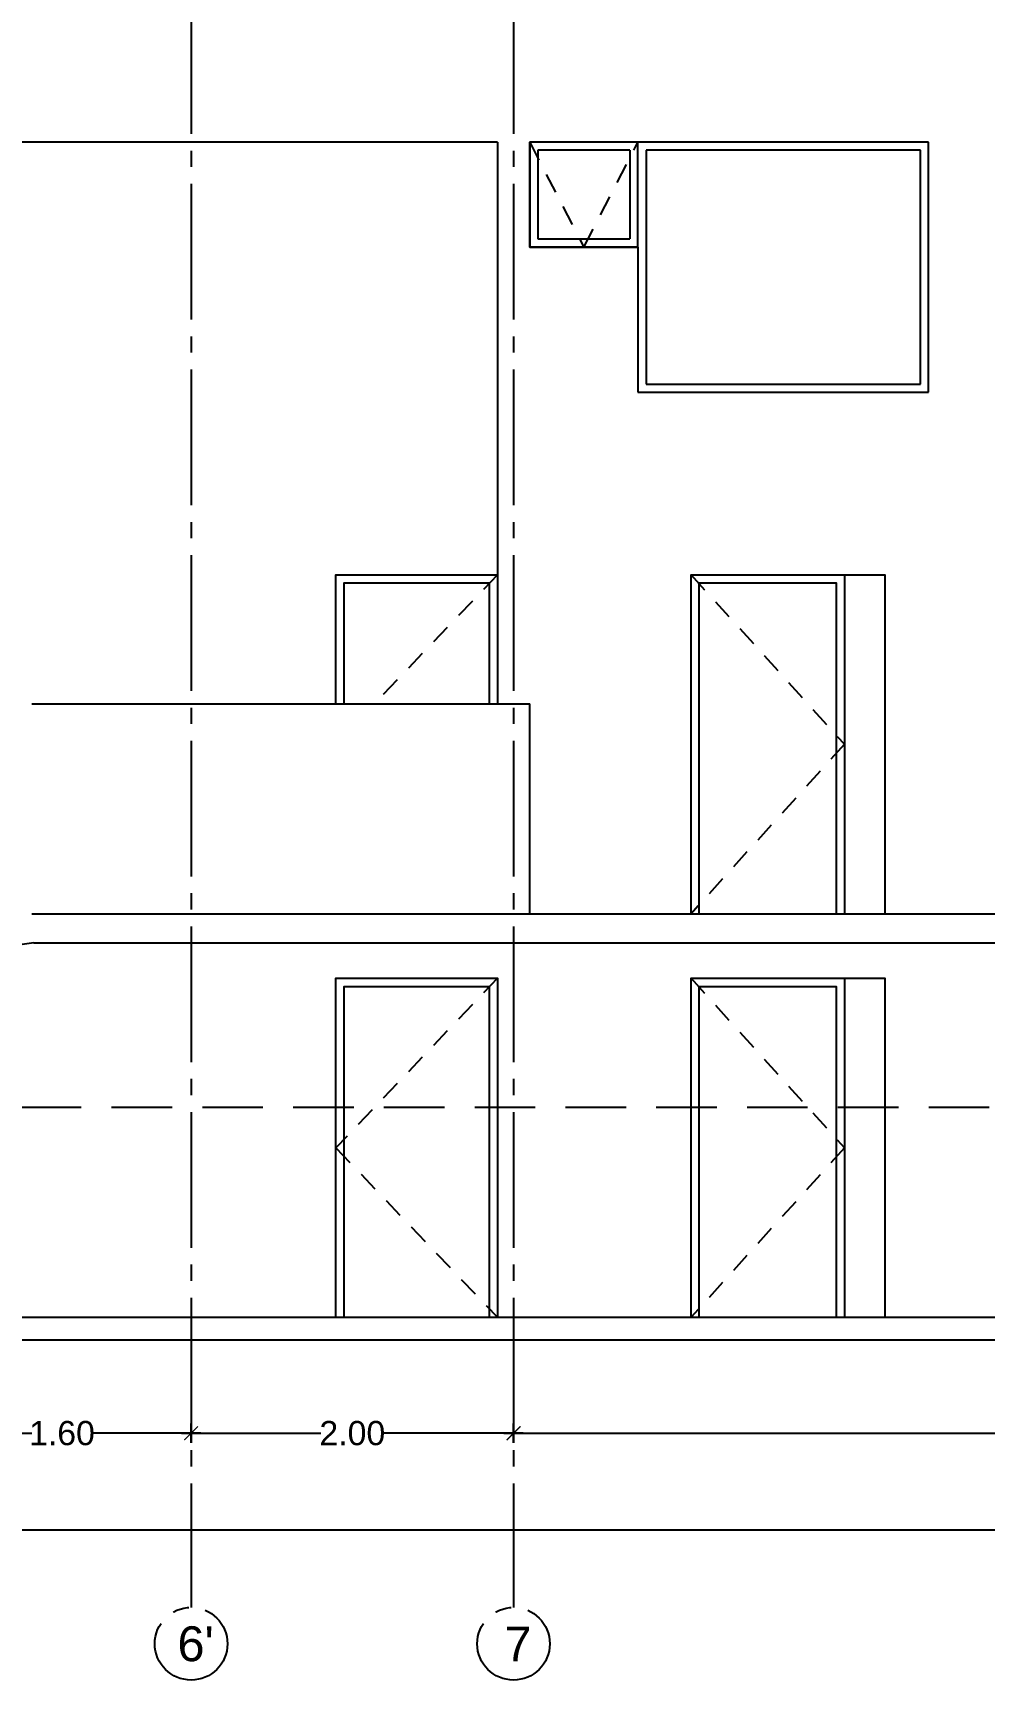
# Model space of a CAD drawing. Header units: millimetres. Extents: x 1217 to 2428, y 234 to 644.
# Drawn here: x 2065.37 to 2071.26, y 372.62 to 382.83 of the extents above; entities that cross this region are included whole.
import ezdxf

# ---------------------------------------------------------------- set-up
doc = ezdxf.new("R2010")
doc.units = ezdxf.units.MM
doc.linetypes.add('ACAD_ISO04W100', pattern=[30, 24, -3, 0, -3])
doc.linetypes.add('HIDDEN2', pattern=[0.1875, 0.125, -0.0625])
doc.layers.get('0').update_dxf_attribs({"lineweight": 5})
for name, color, linetype in [('0.1', 251, 'Continuous'), ('0.2', 2, 'Continuous'), ('0.3', 6, 'Continuous'), ('CORTES', 30, 'Continuous'), ('COTAS', 252, 'Continuous'), ('EJES', 8, 'Continuous'), ('MURO', 5, 'Continuous')]:
    doc.layers.add(name, color=color, linetype=linetype)
doc.styles.add('INTERARQ', font='arial.ttf')
doc.styles.get("Standard").update_dxf_attribs({"font": 'arial.ttf'})
doc.dimstyles.new('ESCALA_1-50', dxfattribs={"dimtxt": 0.15, "dimasz": 0.06, "dimexe": 0.18, "dimexo": 0.0625, "dimgap": 0, "dimtad": 0, "dimtih": 1, "dimtoh": 1, "dimzin": 0, "dimdsep": 46, "dimtxsty": 'INTERARQ', "dimblk": 'DIMTICK', "dimcen": 0, "dimse1": 1, "dimse2": 1, "dimclrd": 256, "dimclre": 1, "dimclrt": 2, "dimadec": 0, "dimazin": 0, "dimtfac": 4.5, "dimtofl": 0, "dimtmove": 2, "dimatfit": 3, "dimldrblk": 'DIMTICK', "dimfxl": 1, "dimtolj": 1, "dimtzin": 0, "dimarcsym": 0})

# ---------------------------------------------------------------- blocks, each defined once
blk = doc.blocks.new('DIMTICK')
at = {"color": 1}
for p, q in [((-1, 0), (1, 0)), ((0, 1), (0, -1))]:
    blk.add_line(p, q, dxfattribs=at)
at = {"color": 3, "const_width": 0.141}
blk.add_lwpolyline([(0.71, 0.71), (-0.71, -0.71)], dxfattribs=at)
blk = doc.blocks.new('*D1678')
at = {"layer": 'COTAS', "lineweight": -2, "ltscale": 3, "transparency": 16777216}
for p, q in [((2056.966, 373.555), (2075.772, 373.555)), ((2095.056, 373.555), (2076.249, 373.555))]:
    blk.add_line(p, q, dxfattribs=at)
at = {"layer": 'DEFPOINTS', "color": 0, "ltscale": 3, "transparency": 16777216}
for p in [(2056.906, 374.731, 0), (2095.116, 374.731, 0), (2056.906, 373.555)]:
    blk.add_point(p, dxfattribs=at)
at = {"layer": 'COTAS', "lineweight": -2, "ltscale": 3, "transparency": 16777216, "xscale": 0.06, "yscale": 0.06, "zscale": 0.06, "rotation": 180}
blk.add_blockref('DIMTICK', (2056.906, 373.555), dxfattribs=at)
at = {"layer": 'COTAS', "lineweight": -2, "ltscale": 3, "transparency": 16777216, "xscale": 0.06, "yscale": 0.06, "zscale": 0.06}
blk.add_blockref('DIMTICK', (2095.116, 373.555), dxfattribs=at)
at = {"layer": 'COTAS', "color": 2, "ltscale": 3, "transparency": 16777216, "insert": (2076.011, 373.555), "char_height": 0.15, "attachment_point": 5, "style": 'INTERARQ'}
blk.add_mtext('\\A1;38.21', dxfattribs=at)
blk = doc.blocks.new('*D1688')
at = {"layer": '0.1', "lineweight": -2, "ltscale": 3, "transparency": 16777216}
for p, q in [((2068.405, 374.153), (2071.751, 374.153)), ((2075.485, 374.153), (2072.139, 374.153))]:
    blk.add_line(p, q, dxfattribs=at)
at = {"layer": 'DEFPOINTS', "color": 0, "ltscale": 3, "transparency": 16777216}
for p in [(2068.345, 375.844, 0), (2075.545, 374.881, 0), (2068.345, 374.153)]:
    blk.add_point(p, dxfattribs=at)
at = {"layer": '0.1', "lineweight": -2, "ltscale": 3, "transparency": 16777216, "xscale": 0.06, "yscale": 0.06, "zscale": 0.06, "rotation": 180}
blk.add_blockref('DIMTICK', (2068.345, 374.153), dxfattribs=at)
at = {"layer": '0.1', "lineweight": -2, "ltscale": 3, "transparency": 16777216, "xscale": 0.06, "yscale": 0.06, "zscale": 0.06}
blk.add_blockref('DIMTICK', (2075.545, 374.153), dxfattribs=at)
at = {"layer": '0.1', "color": 2, "ltscale": 3, "transparency": 16777216, "insert": (2071.945, 374.153), "char_height": 0.15, "attachment_point": 5, "style": 'INTERARQ'}
blk.add_mtext('\\A1;7.20', dxfattribs=at)
blk = doc.blocks.new('*D1689')
at = {"layer": '0.1', "lineweight": -2, "ltscale": 3, "transparency": 16777216}
for p, q in [((2066.407, 374.153), (2067.15, 374.153)), ((2068.285, 374.153), (2067.542, 374.153))]:
    blk.add_line(p, q, dxfattribs=at)
at = {"layer": 'DEFPOINTS', "color": 0, "ltscale": 3, "transparency": 16777216}
for p in [(2068.345, 374.703, 0), (2066.347, 374.642, 0), (2066.347, 374.153)]:
    blk.add_point(p, dxfattribs=at)
at = {"layer": '0.1', "lineweight": -2, "ltscale": 3, "transparency": 16777216, "xscale": 0.06, "yscale": 0.06, "zscale": 0.06, "rotation": 180}
blk.add_blockref('DIMTICK', (2066.347, 374.153), dxfattribs=at)
at = {"layer": '0.1', "lineweight": -2, "ltscale": 3, "transparency": 16777216, "xscale": 0.06, "yscale": 0.06, "zscale": 0.06}
blk.add_blockref('DIMTICK', (2068.345, 374.153), dxfattribs=at)
at = {"layer": '0.1', "color": 2, "ltscale": 3, "transparency": 16777216, "insert": (2067.346, 374.153), "char_height": 0.15, "attachment_point": 5, "style": 'INTERARQ'}
blk.add_mtext('\\A1;2.00', dxfattribs=at)
blk = doc.blocks.new('*D1690')
at = {"layer": '0.1', "lineweight": -2, "ltscale": 3, "transparency": 16777216}
for p, q in [((2064.808, 374.153), (2065.36, 374.153)), ((2066.287, 374.153), (2065.735, 374.153))]:
    blk.add_line(p, q, dxfattribs=at)
at = {"layer": 'DEFPOINTS', "color": 0, "ltscale": 3, "transparency": 16777216}
for p in [(2064.748, 374.729, 0), (2066.347, 374.642, 0), (2064.748, 374.153)]:
    blk.add_point(p, dxfattribs=at)
at = {"layer": '0.1', "lineweight": -2, "ltscale": 3, "transparency": 16777216, "xscale": 0.06, "yscale": 0.06, "zscale": 0.06, "rotation": 180}
blk.add_blockref('DIMTICK', (2064.748, 374.153), dxfattribs=at)
at = {"layer": '0.1', "lineweight": -2, "ltscale": 3, "transparency": 16777216, "xscale": 0.06, "yscale": 0.06, "zscale": 0.06}
blk.add_blockref('DIMTICK', (2066.347, 374.153), dxfattribs=at)
at = {"layer": '0.1', "color": 2, "ltscale": 3, "transparency": 16777216, "insert": (2065.547, 374.153), "char_height": 0.15, "attachment_point": 5, "style": 'INTERARQ'}
blk.add_mtext('\\A1;1.60', dxfattribs=at)

msp = doc.modelspace()

# ---------------------------------------------------------------- linework, layer by layer
at = {"layer": '0.1', "ltscale": 3}
for p, q in [((2069.06577, 382.10099, 0), (2068.4948, 382.10099, 0)), ((2068.4948, 382.10099, 0), (2068.4948, 381.55099, 0)), ((2069.06577, 382.10099, 0), (2069.06577, 381.55099, 0)), ((2070.86577, 382.10099, 0), (2069.16577, 382.10099, 0)), ((2069.16577, 382.10099, 0), (2069.16577, 380.65099, 0)), ((2070.86577, 380.65099, 0), (2070.86577, 382.10099, 0)), ((2068.4948, 381.55099, 0), (2069.06577, 381.55099, 0)), ((2069.16577, 380.65099, 0), (2070.86577, 380.65099, 0))]:
    msp.add_line(p, q, dxfattribs=at)
at = {"layer": '0.1', "linetype": 'HIDDEN2', "elevation": 0}
for points in [[(2068.4448, 382.15099), (2068.78029, 381.50099), (2069.11577, 382.15099)], [(2068.2448, 379.47099), (2067.48289, 378.67099)], [(2069.44475, 379.47099), (2070.39475, 378.42099), (2069.44475, 377.37099)], [(2068.2448, 376.97099), (2067.24479, 375.92099)], [(2069.44475, 376.97099), (2070.39475, 375.92099), (2069.44475, 374.87099)], [(2067.24479, 375.92099), (2068.2448, 374.87099)]]:
    msp.add_lwpolyline(points, dxfattribs=at)
at = {"layer": '0.1', "ltscale": 3, "elevation": 0}
for points in [[(2069.11577, 381.50099), (2069.11577, 382.15099)], [(2069.44475, 377.37099), (2069.44475, 379.47099), (2070.39475, 379.47099), (2070.39475, 377.37099)], [(2067.29479, 378.67099), (2067.29479, 379.42099), (2068.1948, 379.42099), (2068.1948, 378.67099)], [(2067.29479, 374.87099), (2067.29479, 376.92099), (2068.1948, 376.92099), (2068.1948, 374.87099)], [(2069.44475, 374.87099), (2069.44475, 376.97099), (2070.39475, 376.97099), (2070.39475, 374.87099)]]:
    msp.add_lwpolyline(points, dxfattribs=at)
at = {"layer": '0.2', "ltscale": 3, "elevation": 0}
for points in [[(2067.24479, 378.67099), (2067.24479, 379.47099), (2068.2448, 379.47099), (2068.2448, 378.67099)], [(2070.39475, 379.47099), (2070.39475, 377.37099)], [(2069.49475, 377.37099), (2069.49475, 379.42099), (2070.34475, 379.42099), (2070.34475, 377.37099)], [(2067.24479, 374.87099), (2067.24479, 376.97099), (2068.2448, 376.97099), (2068.2448, 374.87099)], [(2069.49475, 374.87099), (2069.49475, 376.92099), (2070.34475, 376.92099), (2070.34475, 374.87099)], [(2070.39475, 376.97099), (2070.39475, 374.87099)]]:
    msp.add_lwpolyline(points, dxfattribs=at)
at = {"layer": '0.2', "linetype": 'HIDDEN2', "ltscale": 3, "elevation": 0}
msp.add_lwpolyline([(2094.91687, 376.17099), (2056.9075, 376.17099)], dxfattribs=at)
at = {"layer": '0.3', "ltscale": 3}
for p, q in [((2070.91577, 382.15099, 0), (2069.11577, 382.15099, 0)), ((2070.91577, 380.60099, 0), (2070.91577, 382.15099, 0)), ((2069.11577, 381.50099, 0), (2069.11577, 380.60099, 0)), ((2069.11577, 380.60099, 0), (2070.91577, 380.60099, 0))]:
    msp.add_line(p, q, dxfattribs=at)
at = {"layer": '0.3', "ltscale": 3, "elevation": 0}
for points in [[(2068.2448, 382.15099), (2059.31769, 382.15099)], [(2068.2448, 382.15099), (2068.2448, 378.67099)], [(2069.11577, 381.50099), (2068.4448, 381.50099), (2068.4448, 382.15099)], [(2069.11577, 382.15099), (2068.4448, 382.15099), (2068.4448, 381.50099), (2069.11577, 381.50099)], [(2069.44475, 377.37099), (2069.44475, 379.47099), (2070.64475, 379.47099), (2070.64475, 377.37099)], [(2069.44475, 374.87099), (2069.44475, 376.97099), (2070.64475, 376.97099), (2070.64475, 374.87099)]]:
    msp.add_lwpolyline(points, dxfattribs=at)
at = {"layer": 'CORTES', "ltscale": 3}
for p, q in [((2065.37349, 377.19099, 0), (2057.1075, 376.01758, 0)), ((2059.47566, 374.87099, 0), (2094.91687, 374.87099, 0)), ((2056.90569, 374.73099, 0), (2095.11569, 374.73099, 0))]:
    msp.add_line(p, q, dxfattribs=at)
at = {"layer": 'CORTES', "ltscale": 3, "elevation": 0}
for points in [[(2065.36077, 377.37099), (2094.91687, 377.37099)], [(2065.37349, 377.19099), (2094.91687, 377.19099)]]:
    msp.add_lwpolyline(points, dxfattribs=at)
at = {"layer": 'EJES', "linetype": 'ACAD_ISO04W100', "ltscale": 0.035, "elevation": 0}
for points in [[(2066.34719, 394.54247), (2066.34719, 373.07406)], [(2066.34719, 394.54247), (2066.34719, 373.07405)], [(2068.34478, 394.54247), (2068.34478, 373.07406)], [(2068.34478, 394.54247), (2068.34478, 373.07405)]]:
    msp.add_lwpolyline(points, dxfattribs=at)
at = {"layer": 'EJES', "linetype": 'ACAD_ISO04W100', "ltscale": 0.035}
for centre in [(2066.34719, 372.84908, 0), (2066.34719, 372.84908, 0), (2068.34478, 372.84908, 0), (2068.34478, 372.84908, 0)]:
    msp.add_circle(centre, 0.22498, dxfattribs=at)
at = {"layer": 'MURO', "ltscale": 3}
msp.add_line((2068.4448, 377.37099, 0), (2068.4448, 378.67099, 0), dxfattribs=at)
at = {"layer": 'MURO', "ltscale": 3, "elevation": 0}
msp.add_lwpolyline([(2065.36077, 378.67099), (2068.4448, 378.67099)], dxfattribs=at)

# ---------------------------------------------------------------- texts
at = {"layer": 'EJES', "char_height": 0.216, "width": 0.344369, "attachment_point": 5}
for s, insert in [("6'", (2066.37519, 372.84734, 0)), ('7', (2068.37278, 372.84734, 0))]:
    msp.add_mtext(s, dxfattribs=dict(at, insert=insert))

# ---------------------------------------------------------------- dimensions: what is measured, and where the dimension line sits
at = {"layer": '0.1', "ltscale": 3}
for base, p1, p2, picture, middle in [((2068.34478, 374.15279, 0), (2075.54472, 374.88056, 0), (2068.34478, 375.84352, 0), '*D1688', (2071.94475, 374.15279, 0)), ((2064.74763, 374.15279, 0), (2066.34719, 374.64238, 0), (2064.74763, 374.72904, 0), '*D1690', (2065.54741, 374.15279, 0)), ((2066.34719, 374.15279, 0), (2068.34478, 374.70304, 0), (2066.34719, 374.64238, 0), '*D1689', (2067.34598, 374.15279, 0))]:
    dim = msp.add_linear_dim(base=base, p1=p1, p2=p2, angle=180, dimstyle='ESCALA_1-50', dxfattribs=at)
    dim.commit()
    dim.dimension.update_dxf_attribs({"geometry": picture, "text_midpoint": middle})
at = {"layer": 'COTAS', "ltscale": 3}
dim = msp.add_linear_dim(base=(2056.90569, 373.55488, 0), p1=(2095.11568, 374.73099, 0), p2=(2056.90569, 374.73099, 0), angle=180, dimstyle='ESCALA_1-50', dxfattribs=at)
dim.commit()
dim.dimension.update_dxf_attribs({"geometry": '*D1678', "text_midpoint": (2076.01069, 373.55488, 0)})

doc.saveas('drawing.dxf')
